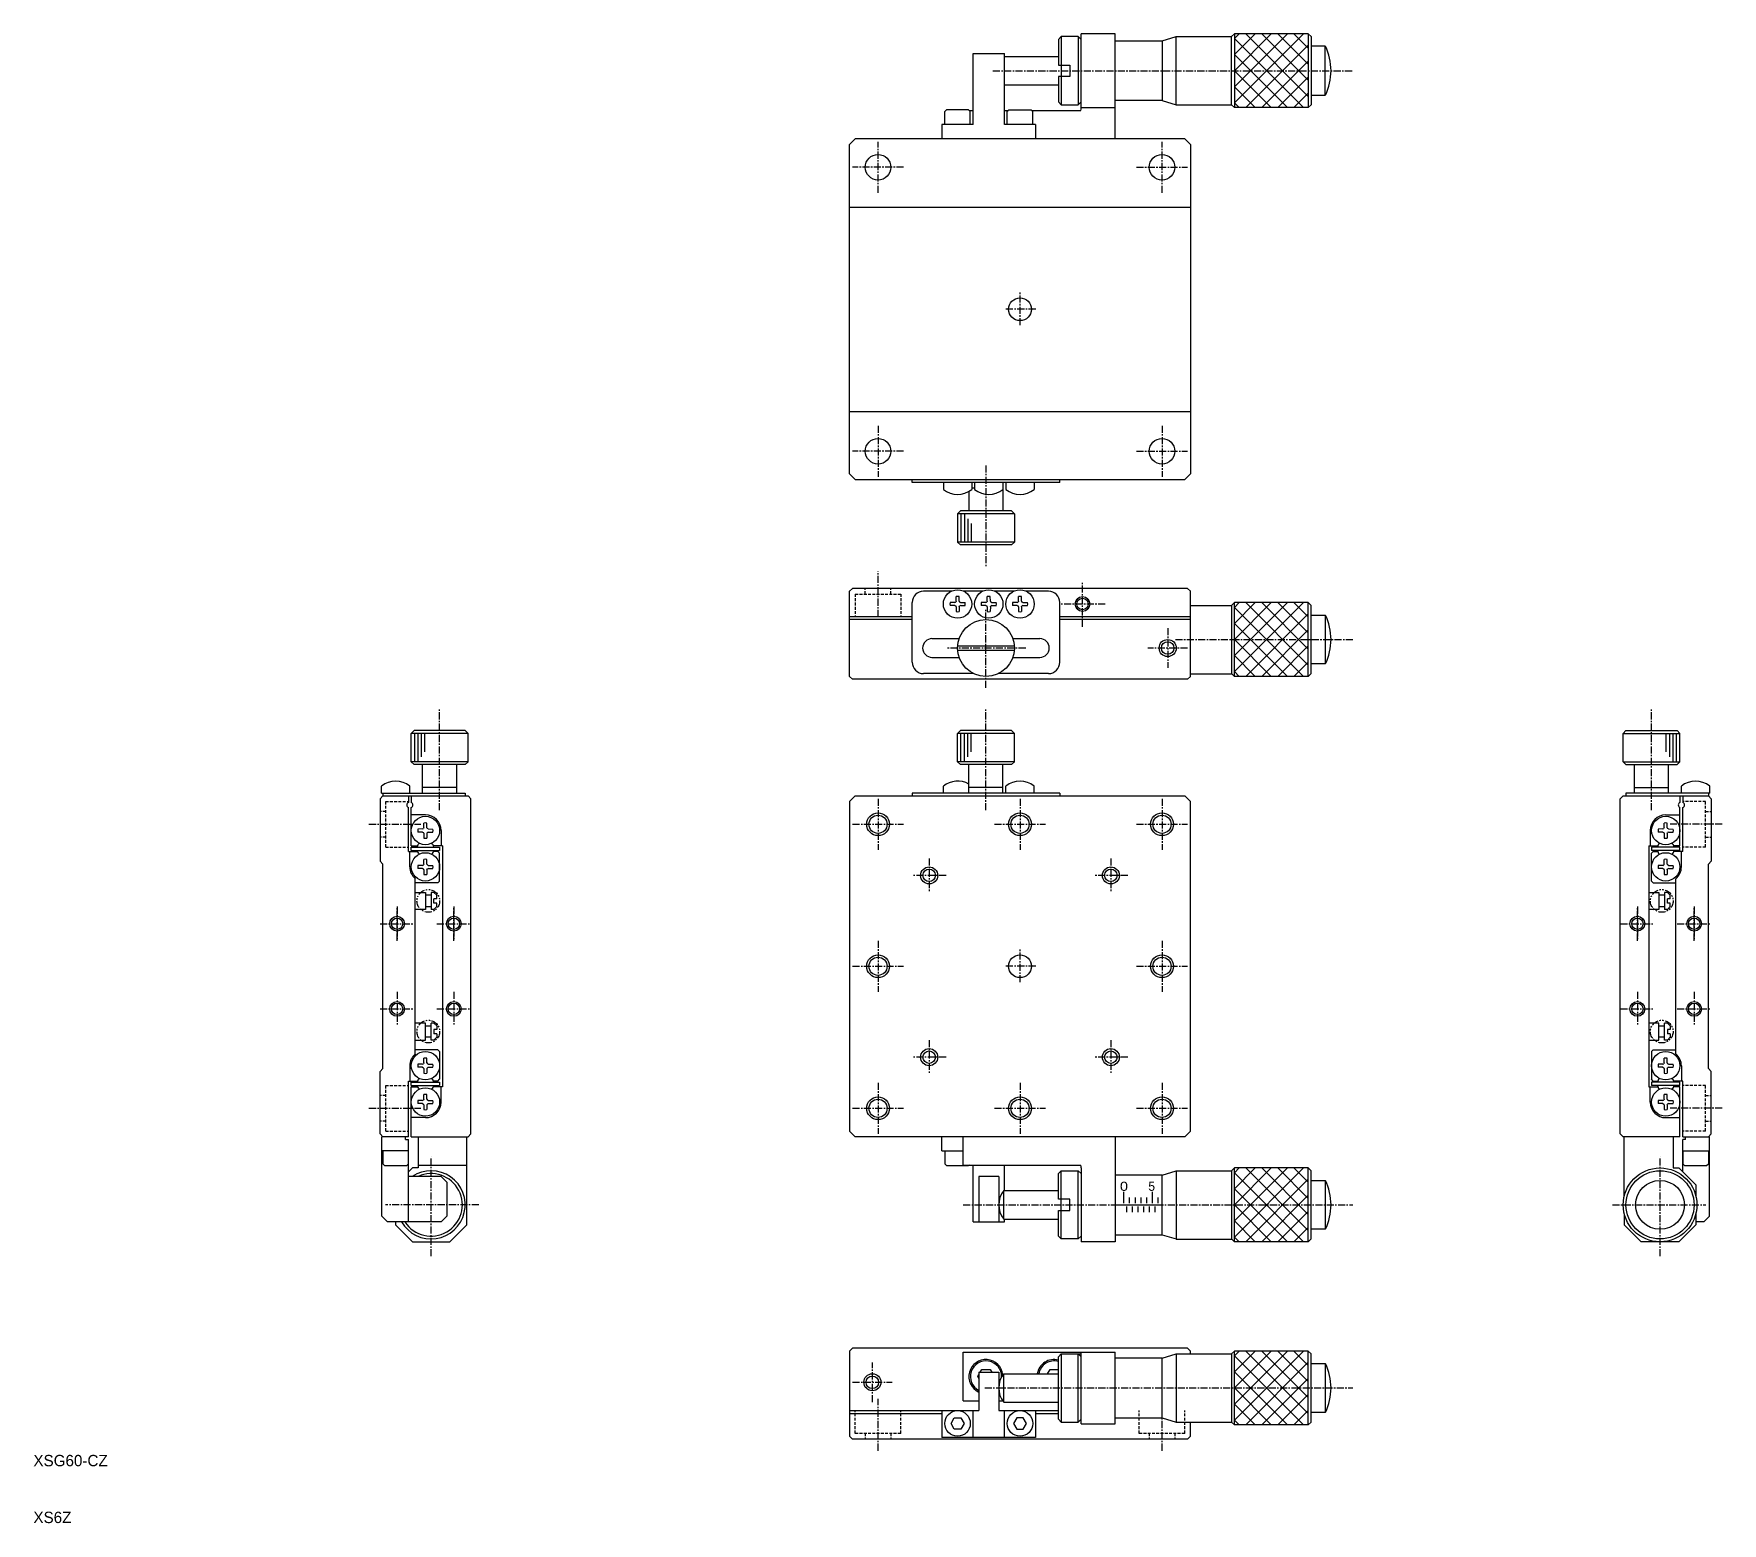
# Model space of a CAD drawing. Extents: x 5 to 302, y 5 to 267.
import ezdxf

# ---------------------------------------------------------------- set-up
doc = ezdxf.new("R2010")
doc.units = 0
for name, pattern in [('CENTER', [2, 1.25, -0.25, 0.25, -0.25]), ('DASHED', [0.75, 0.5, -0.25]), ('PHANTOM', [2.5, 1.25, -0.25, 0.25, -0.25, 0.25, -0.25])]:
    doc.linetypes.add(name, pattern=pattern)
doc.layers.get('0').update_dxf_attribs({"linetype": 'CONTINUOUS'})
doc.layers.add('CENTER', color=1, linetype='CENTER')

msp = doc.modelspace()

# ---------------------------------------------------------------- linework, layer by layer
at = {"color": 7, "linetype": 'CONTINUOUS'}
for p, q in [((185.47, 266.19), (185.97, 266.69)), ((185.47, 266.19), (185.47, 261.69)), ((188.97, 266.69), (185.97, 266.69)), ((185.97, 266.69), (185.97, 261.69)), ((188.97, 266.69), (189.47, 266.19)), ((188.97, 266.69), (188.97, 254.69)), ((195.47, 267.19), (189.47, 267.19)), ((189.47, 254.19), (189.47, 267.19)), ((195.47, 248.69), (195.47, 267.19)), ((195.47, 265.94), (203.72, 265.94)), ((203.72, 265.94), (206.22, 266.69)), ((203.72, 265.94), (203.72, 255.44)), ((206.22, 266.72), (215.97, 266.72)), ((206.22, 254.69), (206.22, 266.69)), ((215.97, 266.69), (216.47, 267.19)), ((215.97, 254.69), (215.97, 266.69)), ((229.47, 267.19), (216.47, 267.19)), ((216.47, 267.19), (216.47, 254.19)), ((229.47, 267.19), (229.97, 266.69)), ((229.47, 267.19), (229.47, 254.19)), ((229.97, 266.69), (229.97, 254.69)), ((232.47, 264.99), (229.97, 264.99)), ((232.47, 256.39), (232.47, 264.99)), ((170.47, 263.69), (175.97, 263.69)), ((170.47, 251.19), (170.47, 263.69)), ((175.97, 251.19), (175.97, 263.69)), ((175.97, 263.19), (185.47, 263.19)), ((185.47, 261.69), (187.47, 261.69)), ((185.97, 261.69), (185.97, 259.69)), ((187.47, 261.69), (187.47, 259.69)), ((187.47, 259.69), (185.47, 259.69)), ((185.47, 259.69), (185.47, 255.19)), ((185.97, 259.69), (185.97, 254.69)), ((175.97, 258.19), (185.47, 258.19)), ((229.97, 256.39), (232.47, 256.39)), ((165.47, 253.49), (165.77, 253.79)), ((165.47, 251.19), (165.47, 253.49)), ((169.67, 253.79), (165.77, 253.79)), ((169.67, 253.79), (169.97, 253.49)), ((169.77, 253.69), (170.47, 253.69)), ((169.97, 251.19), (169.97, 253.49)), ((175.97, 253.69), (176.67, 253.69)), ((176.77, 253.79), (176.47, 253.49)), ((176.47, 251.19), (176.47, 253.49)), ((176.77, 253.79), (180.67, 253.79)), ((180.97, 253.49), (180.67, 253.79)), ((180.77, 253.69), (189.43, 253.69)), ((180.97, 251.19), (180.97, 253.49)), ((185.47, 255.19), (185.97, 254.69)), ((185.97, 254.69), (188.97, 254.69)), ((189.47, 255.19), (188.97, 254.69)), ((189.47, 254.19), (195.47, 254.19)), ((203.72, 255.44), (195.47, 255.44)), ((203.72, 255.44), (206.22, 254.69)), ((206.22, 254.69), (215.97, 254.69)), ((216.47, 254.19), (215.97, 254.69)), ((229.47, 254.19), (216.47, 254.19)), ((229.97, 254.69), (229.47, 254.19)), ((164.97, 251.19), (164.97, 248.69)), ((170.47, 251.19), (164.97, 251.19)), ((181.47, 251.19), (175.97, 251.19)), ((181.47, 251.19), (181.47, 248.69)), ((149.72, 248.69), (148.72, 247.69)), ((148.72, 189.69), (148.72, 247.69)), ((207.72, 248.69), (149.72, 248.69)), ((208.72, 247.69), (207.72, 248.69)), ((208.72, 247.69), (208.72, 189.69)), ((148.72, 236.69), (208.72, 236.69)), ((148.72, 200.69), (208.72, 200.69)), ((148.72, 189.69), (149.72, 188.69)), ((149.72, 188.69), (207.72, 188.69)), ((159.72, 188.19), (159.72, 188.69)), ((185.72, 188.19), (159.72, 188.19)), ((165.22, 188.19), (165.22, 186.97)), ((170.22, 188.19), (170.22, 186.97)), ((170.72, 188.19), (170.72, 186.97)), ((175.72, 188.19), (175.72, 183.19)), ((175.72, 188.19), (175.72, 186.97)), ((176.22, 188.19), (176.22, 186.97)), ((181.22, 188.19), (181.22, 186.97)), ((185.72, 188.19), (185.72, 188.69)), ((208.72, 189.69), (207.72, 188.69)), ((169.72, 186.62), (169.72, 183.19)), ((170.72, 187.19), (170.22, 187.19)), ((168.22, 183.19), (167.72, 182.69)), ((167.72, 182.69), (167.72, 177.69)), ((177.72, 182.69), (167.72, 182.69)), ((177.22, 183.19), (168.22, 183.19)), ((177.72, 182.69), (177.22, 183.19)), ((177.72, 182.69), (177.72, 177.69)), ((167.72, 177.69), (168.22, 177.19)), ((177.72, 177.69), (167.72, 177.69)), ((177.22, 177.19), (168.22, 177.19)), ((177.22, 177.19), (177.72, 177.69)), ((149.22, 169.55), (148.72, 169.05)), ((208.22, 169.55), (149.22, 169.55)), ((208.22, 169.55), (208.72, 169.05)), ((148.72, 154.05), (148.72, 169.05)), ((159.72, 156.55), (159.72, 167.05)), ((166.63, 169.05), (161.72, 169.05)), ((167.22, 167.08), (166.4, 167.06)), ((167.22, 166.53), (166.4, 166.54)), ((167.22, 167.08), (167.39, 167.15)), ((167.22, 166.53), (167.39, 166.46)), ((167.45, 167.29), (167.39, 167.15)), ((167.45, 167.29), (167.46, 168.13)), ((168, 167.29), (167.98, 168.13)), ((168, 167.29), (168.06, 167.15)), ((168.22, 167.08), (168.06, 167.15)), ((168.22, 166.53), (168.06, 166.46)), ((168.22, 167.08), (169.05, 167.06)), ((168.22, 166.53), (169.05, 166.54)), ((172.13, 169.05), (168.81, 169.05)), ((172.72, 167.08), (171.9, 167.06)), ((172.72, 166.53), (171.9, 166.54)), ((172.72, 167.08), (172.89, 167.15)), ((172.72, 166.53), (172.89, 166.46)), ((172.95, 167.29), (172.89, 167.15)), ((172.95, 167.29), (172.96, 168.13)), ((173.5, 167.29), (173.48, 168.13)), ((173.5, 167.29), (173.56, 167.15)), ((173.72, 167.08), (173.56, 167.15)), ((173.72, 166.53), (173.56, 166.46)), ((173.72, 167.08), (174.55, 167.06)), ((173.72, 166.53), (174.55, 166.54)), ((177.63, 169.05), (174.31, 169.05)), ((178.22, 167.08), (177.4, 167.06)), ((178.22, 166.53), (177.4, 166.54)), ((178.22, 167.08), (178.39, 167.15)), ((178.22, 166.53), (178.39, 166.46)), ((178.45, 167.29), (178.39, 167.15)), ((178.45, 167.29), (178.46, 168.13)), ((179, 167.29), (178.98, 168.13)), ((179, 167.29), (179.06, 167.15)), ((179.22, 167.08), (179.06, 167.15)), ((179.22, 166.53), (179.06, 166.46)), ((179.22, 167.08), (180.05, 167.06)), ((179.22, 166.53), (180.05, 166.54)), ((183.72, 169.05), (179.81, 169.05)), ((185.72, 156.55), (185.72, 167.05)), ((208.72, 154.05), (208.72, 169.05)), ((208.72, 166.55), (215.97, 166.55)), ((216.47, 167.05), (215.97, 166.55)), ((215.97, 166.55), (215.97, 154.55)), ((229.47, 167.05), (216.47, 167.05)), ((216.47, 154.05), (216.47, 167.05)), ((229.97, 166.55), (229.47, 167.05)), ((229.47, 154.05), (229.47, 167.05)), ((229.97, 154.55), (229.97, 166.55)), ((159.72, 164.55), (148.72, 164.55)), ((159.72, 164.05), (148.72, 164.05)), ((167.45, 166.32), (167.39, 166.46)), ((167.45, 166.32), (167.46, 165.48)), ((168, 166.32), (167.98, 165.48)), ((168, 166.32), (168.06, 166.46)), ((172.95, 166.32), (172.89, 166.46)), ((172.95, 166.32), (172.96, 165.48)), ((173.5, 166.32), (173.48, 165.48)), ((173.5, 166.32), (173.56, 166.46)), ((178.45, 166.32), (178.39, 166.46)), ((178.45, 166.32), (178.46, 165.48)), ((179, 166.32), (178.98, 165.48)), ((179, 166.32), (179.06, 166.46)), ((208.72, 164.55), (185.72, 164.55)), ((208.72, 164.05), (185.72, 164.05)), ((229.97, 164.85), (232.47, 164.85)), ((232.47, 164.85), (232.47, 156.25)), ((163.22, 160.7), (168.08, 160.7)), ((177.37, 160.7), (182.22, 160.7)), ((167.74, 159.45), (177.71, 159.45)), ((167.74, 158.65), (177.71, 158.65)), ((163.22, 157.4), (167.94, 157.4)), ((177.51, 157.4), (182.22, 157.4)), ((232.47, 156.25), (229.97, 156.25)), ((149.22, 153.55), (148.72, 154.05)), ((208.22, 153.55), (149.22, 153.55)), ((170.54, 154.55), (161.72, 154.55)), ((183.72, 154.55), (174.9, 154.55)), ((208.72, 154.05), (208.22, 153.55)), ((208.72, 154.52), (215.97, 154.52)), ((215.97, 154.55), (216.47, 154.05)), ((229.47, 154.05), (216.47, 154.05)), ((229.47, 154.05), (229.97, 154.55)), ((71.53, 144.02), (72.03, 144.52)), ((71.53, 139.02), (71.53, 144.02)), ((81.53, 144.02), (71.53, 144.02)), ((81.03, 144.52), (72.03, 144.52)), ((81.03, 144.52), (81.53, 144.02)), ((81.53, 139.02), (81.53, 144.02)), ((167.72, 144.02), (168.22, 144.52)), ((167.72, 139.02), (167.72, 144.02)), ((177.72, 144.02), (167.72, 144.02)), ((177.22, 144.52), (168.22, 144.52)), ((177.22, 144.52), (177.72, 144.02)), ((177.72, 139.02), (177.72, 144.02)), ((285.42, 144.52), (284.92, 144.02)), ((284.92, 139.02), (284.92, 144.02)), ((284.92, 144.02), (294.92, 144.02)), ((285.42, 144.52), (294.42, 144.52)), ((294.92, 144.02), (294.42, 144.52)), ((294.92, 139.02), (294.92, 144.02)), ((72.03, 138.52), (71.53, 139.02)), ((81.53, 139.02), (71.53, 139.02)), ((81.03, 138.52), (72.03, 138.52)), ((73.53, 133.52), (73.53, 138.52)), ((79.53, 133.52), (79.53, 138.52)), ((81.53, 139.02), (81.03, 138.52)), ((168.22, 138.52), (167.72, 139.02)), ((177.72, 139.02), (167.72, 139.02)), ((177.22, 138.52), (168.22, 138.52)), ((169.72, 133.52), (169.72, 138.52)), ((175.72, 133.52), (175.72, 138.52)), ((177.72, 139.02), (177.22, 138.52)), ((284.92, 139.02), (285.42, 138.52)), ((284.92, 139.02), (294.92, 139.02)), ((285.42, 138.52), (294.42, 138.52)), ((286.92, 133.52), (286.92, 138.52)), ((292.92, 133.52), (292.92, 138.52)), ((294.42, 138.52), (294.92, 139.02)), ((66.28, 133.52), (66.28, 134.74)), ((71.28, 133.52), (71.28, 134.74)), ((79.53, 134.52), (73.53, 134.52)), ((165.22, 133.52), (165.22, 134.74)), ((175.72, 134.52), (169.72, 134.52)), ((176.22, 133.52), (176.22, 134.74)), ((181.22, 133.52), (181.22, 134.74)), ((286.92, 134.52), (292.92, 134.52)), ((295.17, 133.52), (295.17, 134.74)), ((300.17, 133.52), (300.17, 134.74)), ((66.03, 132.52), (66.53, 133.02)), ((66.03, 132.52), (66.03, 121.52)), ((66.28, 133.52), (81.03, 133.52)), ((66.53, 133.52), (66.53, 133.02)), ((66.53, 133.02), (81.53, 133.02)), ((71.03, 133.02), (71.03, 131.87)), ((71.03, 123.22), (71.03, 130.96)), ((71.53, 133.02), (71.53, 131.87)), ((71.53, 124.22), (71.53, 130.96)), ((81.03, 133.52), (81.03, 133.02)), ((81.53, 133.02), (82.03, 132.52)), ((82.03, 73.52), (82.03, 132.52)), ((148.72, 132.02), (149.72, 133.02)), ((148.72, 132.02), (148.72, 74.02)), ((149.72, 133.02), (207.72, 133.02)), ((159.72, 133.52), (159.72, 133.02)), ((185.72, 133.52), (159.72, 133.52)), ((185.72, 133.52), (185.72, 133.02)), ((208.72, 132.02), (207.72, 133.02)), ((208.72, 74.02), (208.72, 132.02)), ((284.92, 133.02), (284.42, 132.52)), ((284.42, 73.52), (284.42, 132.52)), ((284.92, 133.02), (299.92, 133.02)), ((300.17, 133.52), (285.42, 133.52)), ((285.42, 133.52), (285.42, 133.02)), ((294.92, 133.02), (294.92, 131.87)), ((294.92, 124.22), (294.92, 130.96)), ((295.42, 133.02), (295.42, 131.87)), ((295.42, 123.22), (295.42, 130.96)), ((299.92, 133.52), (299.92, 133.02)), ((300.42, 132.52), (299.92, 133.02)), ((300.42, 132.52), (300.42, 121.52)), ((74.03, 129.67), (71.53, 129.67)), ((73.75, 127.4), (73.77, 128.24)), ((74.3, 127.4), (74.29, 128.24)), ((292.14, 127.4), (292.16, 128.24)), ((292.42, 129.67), (294.92, 129.67)), ((292.69, 127.4), (292.68, 128.24)), ((73.53, 127.19), (72.7, 127.18)), ((73.53, 126.64), (72.7, 126.66)), ((73.53, 127.19), (73.7, 127.26)), ((73.53, 126.64), (73.7, 126.57)), ((73.75, 127.4), (73.7, 127.26)), ((73.75, 126.43), (73.7, 126.57)), ((73.75, 126.43), (73.77, 125.59)), ((74.3, 126.43), (74.29, 125.59)), ((74.3, 127.4), (74.36, 127.26)), ((74.3, 126.43), (74.36, 126.57)), ((74.53, 127.19), (74.36, 127.26)), ((74.53, 126.64), (74.36, 126.57)), ((74.53, 127.19), (75.35, 127.18)), ((74.53, 126.64), (75.35, 126.66)), ((76.78, 126.92), (76.78, 124.22)), ((289.67, 126.92), (289.67, 124.22)), ((291.92, 127.19), (291.09, 127.18)), ((291.92, 126.64), (291.09, 126.66)), ((291.92, 127.19), (292.08, 127.26)), ((291.92, 126.64), (292.08, 126.57)), ((292.14, 127.4), (292.08, 127.26)), ((292.14, 126.43), (292.08, 126.57)), ((292.14, 126.43), (292.16, 125.59)), ((292.69, 126.43), (292.68, 125.59)), ((292.69, 127.4), (292.75, 127.26)), ((292.69, 126.43), (292.75, 126.57)), ((292.92, 127.19), (292.75, 127.26)), ((292.92, 126.64), (292.75, 126.57)), ((292.92, 127.19), (293.74, 127.18)), ((292.92, 126.64), (293.74, 126.66)), ((71.03, 123.22), (72.62, 123.22)), ((71.28, 120.52), (71.28, 123.22)), ((71.53, 124.22), (72.62, 124.22)), ((71.53, 124.02), (76.53, 124.02)), ((71.53, 123.42), (71.53, 124.02)), ((71.53, 123.42), (76.53, 123.42)), ((77.03, 124.22), (75.44, 124.22)), ((76.23, 123.22), (75.44, 123.22)), ((76.23, 123.22), (76.53, 122.92)), ((76.53, 124.02), (76.53, 123.42)), ((76.53, 118.02), (76.53, 122.92)), ((77.03, 124.22), (77.03, 81.82)), ((289.42, 124.22), (289.42, 81.82)), ((289.42, 124.22), (291, 124.22)), ((294.92, 124.02), (289.92, 124.02)), ((289.92, 124.02), (289.92, 123.42)), ((294.92, 123.42), (289.92, 123.42)), ((290.22, 123.22), (289.92, 122.92)), ((289.92, 118.02), (289.92, 122.92)), ((290.22, 123.22), (291, 123.22)), ((294.92, 124.22), (293.83, 124.22)), ((295.42, 123.22), (293.83, 123.22)), ((294.92, 123.42), (294.92, 124.02)), ((295.17, 120.52), (295.17, 123.22)), ((66.03, 121.52), (66.53, 121.02)), ((66.53, 85.02), (66.53, 121.02)), ((73.53, 120.79), (72.7, 120.78)), ((73.53, 120.24), (72.7, 120.26)), ((73.53, 120.79), (73.7, 120.86)), ((73.53, 120.24), (73.7, 120.17)), ((73.75, 121), (73.7, 120.86)), ((73.75, 120.03), (73.7, 120.17)), ((73.75, 121), (73.77, 121.84)), ((73.75, 120.03), (73.77, 119.19)), ((74.3, 121), (74.29, 121.84)), ((74.3, 120.03), (74.29, 119.19)), ((74.3, 121), (74.36, 120.86)), ((74.3, 120.03), (74.36, 120.17)), ((74.53, 120.79), (74.36, 120.86)), ((74.53, 120.24), (74.36, 120.17)), ((74.53, 120.79), (75.35, 120.78)), ((74.53, 120.24), (75.35, 120.26)), ((291.92, 120.79), (291.09, 120.78)), ((291.92, 120.24), (291.09, 120.26)), ((291.92, 120.79), (292.08, 120.86)), ((291.92, 120.24), (292.08, 120.17)), ((292.14, 121), (292.08, 120.86)), ((292.14, 120.03), (292.08, 120.17)), ((292.14, 121), (292.16, 121.84)), ((292.14, 120.03), (292.16, 119.19)), ((292.69, 121), (292.68, 121.84)), ((292.69, 120.03), (292.68, 119.19)), ((292.69, 121), (292.75, 120.86)), ((292.69, 120.03), (292.75, 120.17)), ((292.92, 120.79), (292.75, 120.86)), ((292.92, 120.24), (292.75, 120.17)), ((292.92, 120.79), (293.74, 120.78)), ((292.92, 120.24), (293.74, 120.26)), ((300.42, 121.52), (299.92, 121.02)), ((299.92, 85.02), (299.92, 121.02)), ((72.23, 87.59), (72.23, 118.44)), ((76.23, 117.72), (72.23, 117.72)), ((72.23, 116.02), (74.03, 116.02)), ((74.03, 116.02), (74.03, 113.02)), ((75.03, 116.02), (75.03, 113.02)), ((75.53, 116.02), (75.03, 116.02)), ((75.53, 116.02), (76.03, 115.52)), ((76.23, 117.72), (76.53, 118.02)), ((289.42, 116.02), (291.22, 116.02)), ((290.22, 117.72), (289.92, 118.02)), ((290.22, 117.72), (294.22, 117.72)), ((291.22, 116.02), (291.22, 113.02)), ((292.22, 116.02), (292.22, 113.02)), ((292.72, 116.02), (292.22, 116.02)), ((292.72, 116.02), (293.22, 115.52)), ((294.22, 87.59), (294.22, 118.44)), ((74.03, 113.02), (72.23, 113.02)), ((75.03, 115.52), (74.03, 115.52)), ((74.03, 113.52), (75.03, 113.52)), ((75.53, 113.02), (75.03, 113.02)), ((76.03, 114.92), (75.53, 114.92)), ((75.53, 114.12), (75.53, 114.92)), ((76.03, 114.12), (75.53, 114.12)), ((75.53, 113.02), (76.03, 113.52)), ((76.03, 114.92), (76.03, 115.52)), ((76.03, 113.52), (76.03, 114.12)), ((291.22, 113.02), (289.42, 113.02)), ((292.22, 115.52), (291.22, 115.52)), ((291.22, 113.52), (292.22, 113.52)), ((292.72, 113.02), (292.22, 113.02)), ((293.22, 114.92), (292.72, 114.92)), ((292.72, 114.12), (292.72, 114.92)), ((293.22, 114.12), (292.72, 114.12)), ((292.72, 113.02), (293.22, 113.52)), ((293.22, 114.92), (293.22, 115.52)), ((293.22, 113.52), (293.22, 114.12)), ((74.03, 93.02), (72.23, 93.02)), ((74.03, 90.02), (74.03, 93.02)), ((74.03, 92.52), (75.03, 92.52)), ((75.03, 90.02), (75.03, 93.02)), ((75.53, 93.02), (75.03, 93.02)), ((75.53, 93.02), (76.03, 92.52)), ((76.03, 92.52), (76.03, 91.92)), ((291.22, 93.02), (289.42, 93.02)), ((291.22, 90.02), (291.22, 93.02)), ((291.22, 92.52), (292.22, 92.52)), ((292.22, 90.02), (292.22, 93.02)), ((292.72, 93.02), (292.22, 93.02)), ((292.72, 93.02), (293.22, 92.52)), ((293.22, 92.52), (293.22, 91.92)), ((72.23, 90.02), (74.03, 90.02)), ((75.03, 90.52), (74.03, 90.52)), ((75.53, 90.02), (75.03, 90.02)), ((75.53, 91.92), (75.53, 91.12)), ((76.03, 91.92), (75.53, 91.92)), ((76.03, 91.12), (75.53, 91.12)), ((75.53, 90.02), (76.03, 90.52)), ((76.03, 91.12), (76.03, 90.52)), ((289.42, 90.02), (291.22, 90.02)), ((292.22, 90.52), (291.22, 90.52)), ((292.72, 90.02), (292.22, 90.02)), ((292.72, 91.92), (292.72, 91.12)), ((293.22, 91.92), (292.72, 91.92)), ((293.22, 91.12), (292.72, 91.12)), ((292.72, 90.02), (293.22, 90.52)), ((293.22, 91.12), (293.22, 90.52)), ((76.23, 88.32), (72.23, 88.32)), ((73.75, 86), (73.77, 86.84)), ((74.3, 86), (74.29, 86.84)), ((76.23, 88.32), (76.53, 88.02)), ((76.53, 88.02), (76.53, 83.12)), ((290.22, 88.32), (289.92, 88.02)), ((289.92, 88.02), (289.92, 83.12)), ((290.22, 88.32), (294.22, 88.32)), ((292.14, 86), (292.16, 86.84)), ((292.69, 86), (292.68, 86.84)), ((66.53, 85.02), (66.03, 84.52)), ((66.03, 73.52), (66.03, 84.52)), ((71.28, 85.52), (71.28, 82.82)), ((73.53, 85.79), (72.7, 85.78)), ((73.53, 85.24), (72.7, 85.26)), ((73.53, 85.79), (73.7, 85.86)), ((73.53, 85.24), (73.7, 85.17)), ((73.75, 86), (73.7, 85.86)), ((73.75, 85.03), (73.7, 85.17)), ((73.75, 85.03), (73.77, 84.19)), ((74.3, 85.03), (74.29, 84.19)), ((74.3, 86), (74.36, 85.86)), ((74.3, 85.03), (74.36, 85.17)), ((74.53, 85.79), (74.36, 85.86)), ((74.53, 85.24), (74.36, 85.17)), ((74.53, 85.79), (75.35, 85.78)), ((74.53, 85.24), (75.35, 85.26)), ((291.92, 85.79), (291.09, 85.78)), ((291.92, 85.24), (291.09, 85.26)), ((291.92, 85.79), (292.08, 85.86)), ((291.92, 85.24), (292.08, 85.17)), ((292.14, 86), (292.08, 85.86)), ((292.14, 85.03), (292.08, 85.17)), ((292.14, 85.03), (292.16, 84.19)), ((292.69, 85.03), (292.68, 84.19)), ((292.69, 86), (292.75, 85.86)), ((292.69, 85.03), (292.75, 85.17)), ((292.92, 85.79), (292.75, 85.86)), ((292.92, 85.24), (292.75, 85.17)), ((292.92, 85.79), (293.74, 85.78)), ((292.92, 85.24), (293.74, 85.26)), ((295.17, 85.52), (295.17, 82.82)), ((299.92, 85.02), (300.42, 84.52)), ((300.42, 73.52), (300.42, 84.52)), ((71.03, 73.02), (71.03, 82.82)), ((71.03, 82.82), (72.62, 82.82)), ((71.53, 82.62), (76.53, 82.62)), ((71.53, 82.02), (71.53, 82.62)), ((71.53, 82.02), (76.53, 82.02)), ((71.53, 73.02), (71.53, 81.82)), ((71.53, 81.82), (72.62, 81.82)), ((73.75, 79.6), (73.77, 80.44)), ((74.3, 79.6), (74.29, 80.44)), ((76.23, 82.82), (75.44, 82.82)), ((77.03, 81.82), (75.44, 81.82)), ((76.23, 82.82), (76.53, 83.12)), ((76.53, 82.62), (76.53, 82.02)), ((76.78, 79.12), (76.78, 81.82)), ((289.42, 81.82), (291, 81.82)), ((289.67, 79.12), (289.67, 81.82)), ((290.22, 82.82), (289.92, 83.12)), ((294.92, 82.62), (289.92, 82.62)), ((289.92, 82.62), (289.92, 82.02)), ((294.92, 82.02), (289.92, 82.02)), ((290.22, 82.82), (291, 82.82)), ((292.14, 79.6), (292.16, 80.44)), ((292.69, 79.6), (292.68, 80.44)), ((295.42, 82.82), (293.83, 82.82)), ((294.92, 81.82), (293.83, 81.82)), ((294.92, 82.02), (294.92, 82.62)), ((294.92, 73.02), (294.92, 81.82)), ((295.42, 73.02), (295.42, 82.82)), ((73.53, 79.39), (72.7, 79.38)), ((73.53, 78.84), (72.7, 78.86)), ((73.53, 79.39), (73.7, 79.46)), ((73.53, 78.84), (73.7, 78.77)), ((73.75, 79.6), (73.7, 79.46)), ((73.75, 78.63), (73.7, 78.77)), ((73.75, 78.63), (73.77, 77.79)), ((74.3, 78.63), (74.29, 77.79)), ((74.3, 79.6), (74.36, 79.46)), ((74.3, 78.63), (74.36, 78.77)), ((74.53, 79.39), (74.36, 79.46)), ((74.53, 78.84), (74.36, 78.77)), ((74.53, 79.39), (75.35, 79.38)), ((74.53, 78.84), (75.35, 78.86)), ((291.92, 79.39), (291.09, 79.38)), ((291.92, 78.84), (291.09, 78.86)), ((291.92, 79.39), (292.08, 79.46)), ((291.92, 78.84), (292.08, 78.77)), ((292.14, 79.6), (292.08, 79.46)), ((292.14, 78.63), (292.08, 78.77)), ((292.14, 78.63), (292.16, 77.79)), ((292.69, 78.63), (292.68, 77.79)), ((292.69, 79.6), (292.75, 79.46)), ((292.69, 78.63), (292.75, 78.77)), ((292.92, 79.39), (292.75, 79.46)), ((292.92, 78.84), (292.75, 78.77)), ((292.92, 79.39), (293.74, 79.38)), ((292.92, 78.84), (293.74, 78.86)), ((74.03, 76.37), (71.53, 76.37)), ((292.42, 76.37), (294.92, 76.37)), ((66.03, 73.52), (66.53, 73.02)), ((71.03, 73.02), (66.33, 73.02)), ((66.33, 59.02), (66.33, 73.02)), ((70.53, 72.52), (70.53, 73.02)), ((70.53, 72.52), (71.03, 72.52)), ((71.03, 58.02), (71.03, 72.52)), ((71.53, 73.02), (81.53, 73.02)), ((72.73, 73.02), (72.73, 67.52)), ((81.33, 57.52), (81.33, 73.02)), ((81.53, 73.02), (82.03, 73.52)), ((149.72, 73.02), (148.72, 74.02)), ((207.72, 73.02), (149.72, 73.02)), ((164.97, 70.52), (164.97, 73.02)), ((168.72, 68.02), (168.72, 73.02)), ((195.47, 73.02), (195.47, 54.52)), ((208.72, 74.02), (207.72, 73.02)), ((284.92, 73.02), (284.42, 73.52)), ((294.92, 73.02), (284.92, 73.02)), ((285.12, 62.62), (285.12, 73.02)), ((293.72, 73.02), (293.72, 67.52)), ((295.42, 73.02), (300.12, 73.02)), ((295.42, 66.82), (295.42, 72.52)), ((295.92, 72.52), (295.42, 72.52)), ((295.92, 72.52), (295.92, 73.02)), ((300.42, 73.52), (299.92, 73.02)), ((300.12, 59.02), (300.12, 73.02)), ((71.03, 70.52), (66.33, 70.52)), ((66.53, 70.52), (66.53, 68.22)), ((164.97, 70.52), (168.72, 70.52)), ((165.47, 70.52), (165.47, 68.22)), ((295.42, 70.52), (295.42, 68.22)), ((295.42, 70.52), (300.12, 70.52)), ((299.92, 70.52), (299.92, 68.22)), ((66.83, 67.92), (66.53, 68.22)), ((66.83, 67.92), (70.73, 67.92)), ((71.03, 68.22), (70.73, 67.92)), ((71.73, 67.52), (71.03, 66.82)), ((76.78, 66.02), (71.03, 66.02)), ((72.73, 67.52), (71.73, 67.52)), ((72.73, 68.02), (81.33, 68.02)), ((77.78, 65.02), (76.78, 66.02)), ((165.77, 67.92), (165.47, 68.22)), ((165.77, 67.92), (169.67, 67.92)), ((168.72, 68.02), (189.43, 68.02)), ((169.77, 68.02), (169.67, 67.92)), ((170.47, 58.02), (170.47, 68.02)), ((174.97, 66.02), (171.47, 66.02)), ((171.47, 66.02), (171.47, 58.02)), ((174.97, 66.02), (174.97, 58.02)), ((175.97, 63.52), (175.97, 68.02)), ((185.47, 66.52), (185.97, 67.02)), ((185.47, 62.02), (185.47, 66.52)), ((185.97, 67.02), (188.97, 67.02)), ((185.97, 62.02), (185.97, 67.02)), ((189.47, 66.52), (188.97, 67.02)), ((188.97, 55.02), (188.97, 67.02)), ((189.47, 67.52), (189.47, 54.52)), ((203.72, 66.27), (195.47, 66.27)), ((203.72, 66.27), (206.22, 67.02)), ((203.72, 55.77), (203.72, 66.27)), ((206.22, 67.02), (206.22, 55.02)), ((206.22, 67.02), (215.97, 67.02)), ((216.47, 67.52), (215.97, 67.02)), ((215.97, 67.02), (215.97, 55.02)), ((229.47, 67.52), (216.47, 67.52)), ((216.47, 54.52), (216.47, 67.52)), ((229.97, 67.02), (229.47, 67.52)), ((229.47, 54.52), (229.47, 67.52)), ((229.97, 55.02), (229.97, 67.02)), ((293.72, 67.52), (294.72, 67.52)), ((294.72, 67.52), (297.72, 64.52)), ((295.72, 67.92), (295.42, 68.22)), ((295.72, 67.92), (299.62, 67.92)), ((299.62, 67.92), (299.92, 68.22)), ((77.78, 65.02), (77.78, 59.02)), ((175.85, 63.52), (185.47, 63.52)), ((175.85, 58.52), (175.85, 63.52)), ((229.97, 65.32), (232.47, 65.32)), ((232.47, 65.32), (232.47, 56.72)), ((297.72, 64.52), (297.72, 62.62)), ((187.47, 62.02), (185.47, 62.02)), ((185.47, 60.02), (187.47, 60.02)), ((185.47, 55.52), (185.47, 60.02)), ((185.97, 60.02), (185.97, 62.02)), ((185.97, 55.02), (185.97, 60.02)), ((187.47, 60.02), (187.47, 62.02)), ((67.33, 58.02), (66.33, 59.02)), ((76.78, 58.02), (67.33, 58.02)), ((68.73, 58.02), (68.73, 57.52)), ((71.73, 54.52), (68.73, 57.52)), ((76.78, 58.02), (77.78, 59.02)), ((78.33, 54.52), (81.33, 57.52)), ((170.47, 58.02), (175.97, 58.02)), ((175.85, 58.52), (185.47, 58.52)), ((175.97, 58.02), (175.97, 58.52)), ((232.47, 56.72), (229.97, 56.72)), ((285.12, 59.42), (285.12, 57.52)), ((288.12, 54.52), (285.12, 57.52)), ((294.72, 54.52), (297.72, 57.52)), ((297.72, 59.42), (297.72, 57.52)), ((299.12, 58.02), (297.72, 58.02)), ((299.12, 58.02), (300.12, 59.02)), ((71.73, 54.52), (78.33, 54.52)), ((185.47, 55.52), (185.97, 55.02)), ((188.97, 55.02), (185.97, 55.02)), ((188.97, 55.02), (189.47, 55.52)), ((195.47, 54.52), (189.47, 54.52)), ((195.47, 55.77), (203.72, 55.77)), ((203.72, 55.77), (206.22, 55.02)), ((206.22, 54.98), (215.97, 54.98)), ((215.97, 55.02), (216.47, 54.52)), ((229.47, 54.52), (216.47, 54.52)), ((229.47, 54.52), (229.97, 55.02)), ((294.72, 54.52), (288.12, 54.52)), ((148.72, 35.29), (149.22, 35.79)), ((208.22, 35.79), (149.22, 35.79)), ((208.22, 35.79), (208.72, 35.29)), ((148.72, 35.29), (148.72, 20.29)), ((168.72, 35.09), (195.47, 35.09)), ((168.72, 26.49), (168.72, 35.09)), ((185.47, 34.29), (185.97, 34.79)), ((185.47, 34.29), (185.97, 34.79)), ((185.47, 23.29), (185.47, 34.29)), ((185.97, 34.79), (189.47, 34.79)), ((185.97, 34.79), (188.97, 34.79)), ((185.97, 34.79), (185.97, 22.79)), ((189.47, 34.29), (188.97, 34.79)), ((188.97, 22.79), (188.97, 34.79)), ((189.47, 22.49), (189.47, 35.09)), ((195.47, 22.49), (195.47, 35.09)), ((203.72, 34.04), (195.47, 34.04)), ((203.72, 34.04), (206.22, 34.79)), ((203.72, 23.54), (203.72, 34.04)), ((206.22, 34.79), (206.22, 22.79)), ((206.22, 34.79), (215.97, 34.79)), ((208.72, 34.79), (208.72, 35.29)), ((216.47, 35.29), (215.97, 34.79)), ((215.97, 34.79), (215.97, 22.79)), ((229.47, 35.29), (216.47, 35.29)), ((216.47, 22.29), (216.47, 35.29)), ((229.97, 34.79), (229.47, 35.29)), ((229.47, 22.29), (229.47, 35.29)), ((229.97, 22.79), (229.97, 34.79)), ((229.97, 33.09), (232.47, 33.09)), ((232.47, 33.09), (232.47, 24.49)), ((171.28, 30.79), (171.47, 31.12)), ((171.47, 30.45), (171.28, 30.79)), ((171.47, 31.54), (174.97, 31.54)), ((171.47, 31.54), (171.47, 24.79)), ((171.71, 31.54), (172, 32.04)), ((172, 32.04), (173.44, 32.04)), ((173.44, 32.04), (173.73, 31.54)), ((174.97, 31.54), (174.97, 24.79)), ((175.85, 31.29), (185.47, 31.29)), ((175.85, 26.29), (175.85, 31.29)), ((183.57, 31.29), (184, 32.04)), ((184, 32.04), (185.44, 32.04)), ((185.44, 32.04), (185.47, 31.99)), ((148.72, 24.79), (171.47, 24.79)), ((148.72, 24.29), (164.97, 24.29)), ((164.97, 24.79), (164.97, 20.09)), ((164.97, 24.79), (171.47, 24.79)), ((168.72, 26.49), (171.47, 26.49)), ((170.47, 20.09), (170.47, 24.79)), ((174.97, 26.49), (175.7, 26.49)), ((174.97, 24.79), (181.47, 24.79)), ((175.85, 26.29), (185.47, 26.29)), ((175.97, 20.09), (175.97, 24.79)), ((181.47, 24.79), (181.47, 20.09)), ((181.47, 24.79), (185.47, 24.79)), ((181.47, 24.29), (185.47, 24.29)), ((232.47, 24.49), (229.97, 24.49)), ((166.57, 22.54), (167.15, 23.54)), ((167.15, 21.54), (166.57, 22.54)), ((167.15, 23.54), (168.3, 23.54)), ((168.3, 21.54), (167.15, 21.54)), ((168.3, 23.54), (168.88, 22.54)), ((168.88, 22.54), (168.3, 21.54)), ((178.15, 23.54), (177.57, 22.54)), ((177.57, 22.54), (178.15, 21.54)), ((179.3, 23.54), (178.15, 23.54)), ((178.15, 21.54), (179.3, 21.54)), ((179.88, 22.54), (179.3, 23.54)), ((179.3, 21.54), (179.88, 22.54)), ((185.97, 22.79), (185.47, 23.29)), ((185.97, 22.79), (188.97, 22.79)), ((189.47, 23.29), (188.97, 22.79)), ((189.47, 22.49), (195.47, 22.49)), ((195.47, 23.54), (203.72, 23.54)), ((203.72, 23.54), (206.22, 22.79)), ((206.22, 22.75), (215.97, 22.75)), ((208.72, 20.29), (208.72, 22.75)), ((215.97, 22.79), (216.47, 22.29)), ((229.47, 22.29), (216.47, 22.29)), ((229.47, 22.29), (229.97, 22.79)), ((149.22, 19.79), (148.72, 20.29)), ((149.22, 19.79), (148.72, 20.29)), ((208.22, 19.79), (149.22, 19.79)), ((181.47, 20.09), (164.97, 20.09)), ((208.72, 20.29), (208.22, 19.79)), ((208.22, 19.79), (208.72, 20.29))]:
    msp.add_line(p, q, dxfattribs=at)
at = {"color": 3, "linetype": 'CONTINUOUS'}
for p, q in [((228.63, 267.19), (216.47, 255.03)), ((225.8, 267.19), (216.47, 257.86)), ((222.97, 267.19), (216.47, 260.69)), ((220.14, 267.19), (216.47, 263.52)), ((217.32, 267.19), (216.47, 266.34)), ((216.47, 266.34), (228.63, 254.19)), ((218.46, 267.19), (229.47, 256.17)), ((229.47, 265.2), (218.46, 254.19)), ((221.29, 267.19), (229.47, 259)), ((224.12, 267.19), (229.47, 261.83)), ((226.94, 267.19), (229.47, 264.66)), ((216.47, 263.52), (225.8, 254.19)), ((229.47, 262.37), (221.29, 254.19)), ((216.47, 260.69), (222.97, 254.19)), ((229.47, 259.55), (224.12, 254.19)), ((216.47, 257.86), (220.14, 254.19)), ((229.47, 256.72), (226.94, 254.19)), ((216.47, 255.03), (217.32, 254.19)), ((168.32, 182.69), (168.32, 177.69)), ((168.92, 182.69), (168.92, 177.69)), ((169.52, 181.82), (169.52, 177.69)), ((170.12, 180.95), (170.12, 177.69)), ((216.47, 154.9), (228.63, 167.05)), ((216.47, 157.73), (225.8, 167.05)), ((216.47, 160.55), (222.97, 167.05)), ((216.47, 163.38), (220.14, 167.05)), ((216.47, 166.21), (217.32, 167.05)), ((229.47, 156.04), (218.46, 167.05)), ((229.47, 158.87), (221.29, 167.05)), ((229.47, 161.7), (224.12, 167.05)), ((229.47, 164.52), (226.94, 167.05)), ((228.63, 154.05), (216.47, 166.21)), ((218.46, 154.05), (229.47, 165.07)), ((225.8, 154.05), (216.47, 163.38)), ((222.97, 154.05), (216.47, 160.55)), ((221.29, 154.05), (229.47, 162.24)), ((220.14, 154.05), (216.47, 157.73)), ((224.12, 154.05), (229.47, 159.41)), ((217.32, 154.05), (216.47, 154.9)), ((226.94, 154.05), (229.47, 156.58)), ((72.13, 139.02), (72.13, 144.02)), ((72.73, 139.02), (72.73, 144.02)), ((73.33, 139.88), (73.33, 144.02)), ((73.93, 140.75), (73.93, 144.02)), ((168.32, 139.02), (168.32, 144.02)), ((168.92, 139.02), (168.92, 144.02)), ((169.52, 139.88), (169.52, 144.02)), ((170.12, 140.75), (170.12, 144.02)), ((292.52, 140.75), (292.52, 144.02)), ((293.12, 139.88), (293.12, 144.02)), ((293.72, 139.02), (293.72, 144.02)), ((294.32, 139.02), (294.32, 144.02)), ((216.47, 55.36), (228.63, 67.52)), ((216.47, 58.19), (225.8, 67.52)), ((216.47, 61.02), (222.97, 67.52)), ((216.47, 63.84), (220.14, 67.52)), ((216.47, 66.67), (217.32, 67.52)), ((228.63, 54.52), (216.47, 66.67)), ((229.47, 56.5), (218.46, 67.52)), ((218.46, 54.52), (229.47, 65.53)), ((229.47, 59.33), (221.29, 67.52)), ((229.47, 62.16), (224.12, 67.52)), ((229.47, 64.99), (226.94, 67.52)), ((196.97, 61.32), (196.97, 63.32)), ((201.97, 63.32), (201.97, 61.32)), ((225.8, 54.52), (216.47, 63.84)), ((221.29, 54.52), (229.47, 62.7)), ((195.47, 61.02), (203.47, 61.02)), ((197.47, 60.72), (197.47, 59.72)), ((197.97, 61.32), (197.97, 62.32)), ((198.47, 60.72), (198.47, 59.72)), ((198.97, 62.32), (198.97, 61.32)), ((199.47, 60.72), (199.47, 59.72)), ((199.97, 62.32), (199.97, 61.32)), ((200.47, 60.72), (200.47, 59.72)), ((200.97, 62.32), (200.97, 61.32)), ((201.47, 60.72), (201.47, 59.72)), ((202.47, 60.72), (202.47, 59.72)), ((202.97, 62.32), (202.97, 61.32)), ((222.97, 54.52), (216.47, 61.02)), ((224.12, 54.52), (229.47, 59.87)), ((220.14, 54.52), (216.47, 58.19)), ((226.94, 54.52), (229.47, 57.04)), ((217.32, 54.52), (216.47, 55.36)), ((216.47, 23.13), (228.63, 35.29)), ((216.47, 25.96), (225.8, 35.29)), ((216.47, 28.79), (222.97, 35.29)), ((216.47, 31.61), (220.14, 35.29)), ((216.47, 34.44), (217.32, 35.29)), ((228.63, 22.29), (216.47, 34.44)), ((229.47, 24.27), (218.46, 35.29)), ((218.46, 22.29), (229.47, 33.3)), ((229.47, 27.1), (221.29, 35.29)), ((229.47, 29.93), (224.12, 35.29)), ((229.47, 32.76), (226.94, 35.29)), ((225.8, 22.29), (216.47, 31.61)), ((221.29, 22.29), (229.47, 30.47)), ((222.97, 22.29), (216.47, 28.79)), ((224.12, 22.29), (229.47, 27.64)), ((220.14, 22.29), (216.47, 25.96)), ((226.94, 22.29), (229.47, 24.82)), ((217.32, 22.29), (216.47, 23.13))]:
    msp.add_line(p, q, dxfattribs=at)
at = {"color": 3, "linetype": 'DASHED'}
for p, q in [((151.47, 168.55), (151.47, 169.55)), ((155.97, 168.55), (155.97, 169.55)), ((149.72, 168.55), (157.72, 168.55)), ((149.72, 168.55), (149.72, 164.55)), ((157.72, 168.55), (157.72, 164.55)), ((67.03, 124.02), (67.03, 132.02)), ((67.03, 132.02), (71.03, 132.02)), ((299.42, 132.02), (295.42, 132.02)), ((299.42, 124.02), (299.42, 132.02)), ((67.03, 130.27), (66.03, 130.27)), ((299.42, 130.27), (300.42, 130.27)), ((67.03, 125.77), (66.03, 125.77)), ((299.42, 125.77), (300.42, 125.77)), ((67.03, 124.02), (71.03, 124.02)), ((299.42, 124.02), (295.42, 124.02)), ((67.03, 74.02), (67.03, 82.02)), ((67.03, 82.02), (71.03, 82.02)), ((299.42, 82.02), (295.42, 82.02)), ((299.42, 74.02), (299.42, 82.02)), ((67.03, 80.27), (66.03, 80.27)), ((299.42, 80.27), (300.42, 80.27)), ((67.03, 75.77), (66.03, 75.77)), ((299.42, 75.77), (300.42, 75.77)), ((67.03, 74.02), (71.03, 74.02)), ((299.42, 74.02), (295.42, 74.02)), ((149.72, 20.79), (149.72, 24.79)), ((157.72, 20.79), (157.72, 24.79)), ((199.72, 20.79), (199.72, 24.79)), ((207.72, 20.79), (207.72, 24.79)), ((157.72, 20.79), (149.72, 20.79)), ((151.47, 20.79), (151.47, 19.79)), ((155.97, 20.79), (155.97, 19.79)), ((207.72, 20.79), (199.72, 20.79)), ((201.47, 20.79), (201.47, 19.79)), ((205.97, 20.79), (205.97, 19.79))]:
    msp.add_line(p, q, dxfattribs=at)
at = {"color": 7, "linetype": 'CONTINUOUS'}
for centre, radius in [((153.72, 243.69), 2.25), ((203.72, 243.69), 2.25), ((178.72, 218.69), 2), ((153.72, 193.69), 2.25), ((203.72, 193.69), 2.25), ((167.72, 166.8), 2.5), ((173.22, 166.8), 2.5), ((178.72, 166.8), 2.5), ((189.72, 166.8), 1), ((172.72, 159.05), 5), ((204.72, 159.05), 1.1), ((74.03, 126.92), 2.5), ((153.72, 128.02), 1.6), ((178.72, 128.02), 1.6), ((203.72, 128.02), 1.6), ((292.42, 126.92), 2.5), ((74.03, 120.52), 2.5), ((292.42, 120.52), 2.5), ((162.72, 119.02), 1.1), ((194.72, 119.02), 1.1), ((69.03, 110.52), 1), ((79.03, 110.52), 1), ((287.42, 110.52), 1), ((297.42, 110.52), 1), ((153.72, 103.02), 1.6), ((178.72, 103.02), 2), ((203.72, 103.02), 1.6), ((69.03, 95.52), 1), ((79.03, 95.52), 1), ((287.42, 95.52), 1), ((297.42, 95.52), 1), ((74.03, 85.52), 2.5), ((162.72, 87.02), 1.1), ((194.72, 87.02), 1.1), ((292.42, 85.52), 2.5), ((74.03, 79.12), 2.5), ((292.42, 79.12), 2.5), ((153.72, 78.02), 1.6), ((178.72, 78.02), 1.6), ((203.72, 78.02), 1.6), ((291.42, 61.02), 6.5), ((291.42, 61.02), 6), ((291.42, 61.02), 4.3), ((152.72, 29.79), 1.1), ((167.72, 22.54), 2.25), ((178.72, 22.54), 2.25)]:
    msp.add_circle(centre, radius, dxfattribs=at)
at = {"color": 3, "linetype": 'CONTINUOUS'}
for centre, radius in [((189.72, 166.8), 1.3), ((204.72, 159.05), 1.5), ((153.72, 128.02), 2), ((178.72, 128.02), 2), ((203.72, 128.02), 2), ((162.72, 119.02), 1.5), ((194.72, 119.02), 1.5), ((69.03, 110.52), 1.3), ((79.03, 110.52), 1.3), ((287.42, 110.52), 1.3), ((297.42, 110.52), 1.3), ((153.72, 103.02), 2), ((203.72, 103.02), 2), ((69.03, 95.52), 1.3), ((79.03, 95.52), 1.3), ((287.42, 95.52), 1.3), ((297.42, 95.52), 1.3), ((162.72, 87.02), 1.5), ((194.72, 87.02), 1.5), ((153.72, 78.02), 2), ((178.72, 78.02), 2), ((203.72, 78.02), 2), ((152.72, 29.79), 1.5)]:
    msp.add_circle(centre, radius, dxfattribs=at)
at = {"color": 3, "linetype": 'PHANTOM'}
for centre in [(74.53, 114.52), (291.72, 114.52), (74.53, 91.52), (291.72, 91.52)]:
    msp.add_circle(centre, 2, dxfattribs=at)
at = {"color": 7, "linetype": 'CONTINUOUS'}
for centre, radius, start, end in [((223.73, 260.69), 9.75, 333.8162, 26.1838), ((186.47, 254.19), 3, 350.4059, 0), ((167.72, 190.09), 4, 231.3178, 308.6822), ((173.22, 190.09), 4, 231.3178, 308.6822), ((178.72, 190.09), 4, 231.3178, 308.6822), ((161.72, 167.05), 2, 90, 180), ((167.72, 166.8), 1.35, 168.8959, 191.1041), ((167.72, 166.8), 1.35, 78.8959, 101.1041), ((167.72, 166.8), 1.35, 348.8959, 11.1041), ((173.22, 166.8), 1.35, 168.8959, 191.1041), ((173.22, 166.8), 1.35, 78.8959, 101.1041), ((173.22, 166.8), 1.35, 348.8959, 11.1041), ((178.72, 166.8), 1.35, 168.8959, 191.1041), ((178.72, 166.8), 1.35, 78.8959, 101.1041), ((178.72, 166.8), 1.35, 348.8959, 11.1041), ((183.72, 167.05), 2, 0, 90), ((167.72, 166.8), 1.35, 258.8959, 281.1041), ((173.22, 166.8), 1.35, 258.8959, 281.1041), ((178.72, 166.8), 1.35, 258.8959, 281.1041), ((223.73, 160.55), 9.75, 333.8162, 26.1838), ((163.22, 159.05), 1.65, 90, 270), ((182.22, 159.05), 1.65, 270, 90), ((161.72, 156.55), 2, 180, 270), ((183.72, 156.55), 2, 270, 0), ((68.78, 131.62), 4, 51.3178, 128.6822), ((167.72, 131.62), 4, 60, 128.6822), ((178.72, 131.62), 4, 51.3178, 128.6822), ((297.67, 131.62), 4, 51.3178, 128.6822), ((71.23, 131.42), 0.5, 113.5782, 246.4218), ((71.33, 131.42), 0.5, 293.5782, 66.4218), ((295.12, 131.42), 0.5, 113.5782, 246.4218), ((295.22, 131.42), 0.5, 293.5782, 66.4218), ((74.03, 126.92), 1.35, 78.8959, 101.1041), ((74.03, 126.92), 2.75, 0, 90), ((292.42, 126.92), 2.75, 90, 180), ((292.42, 126.92), 1.35, 78.8959, 101.1041), ((74.03, 126.92), 1.35, 168.8959, 191.1041), ((74.03, 126.92), 1.35, 258.8959, 281.1041), ((74.03, 126.92), 1.35, 348.8959, 11.1041), ((292.42, 126.92), 1.35, 168.8959, 191.1041), ((292.42, 126.92), 1.35, 258.8959, 281.1041), ((292.42, 126.92), 1.35, 348.8959, 11.1041), ((74.03, 123.72), 1.5, 139.4584, 168.463), ((74.03, 123.72), 1.5, 191.537, 220.5416), ((74.03, 123.72), 1.5, 11.537, 40.5416), ((74.03, 123.72), 1.5, 319.4584, 348.4631), ((292.42, 123.72), 1.5, 139.4584, 168.463), ((292.42, 123.72), 1.5, 191.5369, 220.5416), ((292.42, 123.72), 1.5, 11.537, 40.5416), ((292.42, 123.72), 1.5, 319.4584, 348.463), ((74.03, 120.52), 2.75, 180, 229.1149), ((74.03, 120.52), 1.35, 168.8959, 191.1041), ((74.03, 120.52), 1.35, 78.8959, 101.1041), ((74.03, 120.52), 1.35, 258.8959, 281.1041), ((74.03, 120.52), 1.35, 348.8959, 11.1041), ((292.42, 120.52), 1.35, 168.8959, 191.1041), ((292.42, 120.52), 1.35, 78.8959, 101.1041), ((292.42, 120.52), 1.35, 258.8959, 281.1041), ((292.42, 120.52), 1.35, 348.8959, 11.1041), ((292.42, 120.52), 2.75, 310.8851, 0), ((74.03, 85.52), 2.75, 130.8851, 180), ((74.03, 85.52), 1.35, 78.8959, 101.1041), ((292.42, 85.52), 1.35, 78.8959, 101.1041), ((292.42, 85.52), 2.75, 0, 49.1149), ((74.03, 82.32), 1.5, 139.4584, 168.463), ((74.03, 85.52), 1.35, 168.8959, 191.1041), ((74.03, 85.52), 1.35, 258.8959, 281.1041), ((74.03, 82.32), 1.5, 11.537, 40.5416), ((74.03, 85.52), 1.35, 348.8959, 11.1041), ((292.42, 82.32), 1.5, 139.4584, 168.463), ((292.42, 85.52), 1.35, 168.8959, 191.1041), ((292.42, 85.52), 1.35, 258.8959, 281.1041), ((292.42, 82.32), 1.5, 11.537, 40.5416), ((292.42, 85.52), 1.35, 348.8959, 11.1041), ((74.03, 82.32), 1.5, 191.537, 220.5416), ((74.03, 79.12), 1.35, 78.8959, 101.1041), ((74.03, 82.32), 1.5, 319.4584, 348.4631), ((292.42, 82.32), 1.5, 191.5369, 220.5416), ((292.42, 79.12), 1.35, 78.8959, 101.1041), ((292.42, 82.32), 1.5, 319.4584, 348.463), ((74.03, 79.12), 1.35, 168.8959, 191.1041), ((74.03, 79.12), 1.35, 258.8959, 281.1041), ((74.03, 79.12), 2.75, 270, 0), ((74.03, 79.12), 1.35, 348.8959, 11.1041), ((292.42, 79.12), 2.75, 180, 270), ((292.42, 79.12), 1.35, 168.8959, 191.1041), ((292.42, 79.12), 1.35, 258.8959, 281.1041), ((292.42, 79.12), 1.35, 348.8959, 11.1041), ((75.03, 61.02), 6, 210, 123.5573), ((75.03, 61.02), 5.5, 213.0557, 114.62), ((186.47, 67.52), 3, 0, 9.5941), ((178.97, 61.02), 4, 141.3178, 218.6822), ((223.73, 61.02), 9.75, 333.8162, 26.1838), ((172.72, 30.79), 3, 5.9194, 245.3756), ((172.72, 30.79), 2.75, 358.6479, 242.9642), ((184.72, 30.79), 3, 75.5225, 170.406), ((184.72, 30.79), 2.75, 74.1734, 169.5244), ((223.73, 28.79), 9.75, 333.8162, 26.1838), ((178.97, 28.79), 4, 141.3178, 218.6822)]:
    msp.add_arc(centre, radius, start, end, dxfattribs=at)
at = {"layer": 'CENTER', "color": 1, "linetype": 'CENTER'}
for p, q in [((173.93, 260.69), (237.3, 260.69)), ((153.72, 239.19), (153.72, 248.19)), ((203.72, 239.19), (203.72, 248.19)), ((158.22, 243.69), (149.22, 243.69)), ((199.22, 243.69), (208.22, 243.69)), ((178.72, 215.87), (178.72, 221.82)), ((181.48, 218.69), (176.07, 218.69)), ((153.72, 198.19), (153.72, 189.19)), ((203.72, 198.19), (203.72, 189.19)), ((158.22, 193.69), (149.22, 193.69)), ((199.22, 193.69), (208.22, 193.69)), ((172.72, 191.21), (172.72, 173.32)), ((153.72, 164.5), (153.72, 172.61)), ((189.72, 162.8), (189.72, 170.8)), ((193.72, 166.8), (185.72, 166.8)), ((172.72, 152.05), (172.72, 166.05)), ((204.72, 162.55), (204.72, 155.55)), ((206.09, 160.55), (237.3, 160.55)), ((179.72, 159.05), (165.72, 159.05)), ((208.22, 159.05), (201.22, 159.05)), ((76.53, 130.49), (76.53, 148.38)), ((172.72, 130.49), (172.72, 148.38)), ((289.92, 130.49), (289.92, 148.38)), ((153.72, 132.52), (153.72, 123.52)), ((178.72, 132.52), (178.72, 123.52)), ((203.72, 132.52), (203.72, 123.52)), ((64.08, 128.02), (73.23, 128.02)), ((149.22, 128.02), (158.22, 128.02)), ((174.22, 128.02), (183.22, 128.02)), ((199.22, 128.02), (208.22, 128.02)), ((302.36, 128.02), (293.22, 128.02)), ((162.72, 122.02), (162.72, 116.02)), ((194.72, 122.02), (194.72, 116.02)), ((165.72, 119.02), (159.72, 119.02)), ((197.72, 119.02), (191.72, 119.02)), ((69.03, 107.52), (69.03, 113.52)), ((69.03, 113.52), (69.03, 107.52)), ((79.03, 107.52), (79.03, 113.52)), ((79.03, 113.52), (79.03, 107.52)), ((287.42, 113.52), (287.42, 107.52)), ((287.42, 107.52), (287.42, 113.52)), ((297.42, 113.52), (297.42, 107.52)), ((297.42, 107.52), (297.42, 113.52)), ((66.03, 110.52), (72.03, 110.52)), ((66.03, 110.52), (72.03, 110.52)), ((76.03, 110.52), (82.03, 110.52)), ((76.03, 110.52), (82.03, 110.52)), ((284.42, 110.52), (290.42, 110.52)), ((284.42, 110.52), (290.42, 110.52)), ((294.42, 110.52), (300.42, 110.52)), ((294.42, 110.52), (300.42, 110.52)), ((153.72, 107.52), (153.72, 98.52)), ((203.72, 107.52), (203.72, 98.52)), ((178.72, 100.2), (178.72, 106.15)), ((149.22, 103.02), (158.22, 103.02)), ((181.48, 103.02), (176.07, 103.02)), ((199.22, 103.02), (208.22, 103.02)), ((69.03, 98.52), (69.03, 92.52)), ((79.03, 98.52), (79.03, 92.52)), ((287.42, 98.52), (287.42, 92.52)), ((297.42, 98.52), (297.42, 92.52)), ((66.03, 95.52), (72.03, 95.52)), ((76.03, 95.52), (82.03, 95.52)), ((284.42, 95.52), (290.42, 95.52)), ((294.42, 95.52), (300.42, 95.52)), ((162.72, 90.02), (162.72, 84.02)), ((194.72, 90.02), (194.72, 84.02)), ((165.72, 87.02), (159.72, 87.02)), ((197.72, 87.02), (191.72, 87.02)), ((153.72, 82.52), (153.72, 73.52)), ((178.72, 82.52), (178.72, 73.52)), ((203.72, 82.52), (203.72, 73.52)), ((64.08, 78.02), (73.23, 78.02)), ((149.22, 78.02), (158.22, 78.02)), ((174.22, 78.02), (183.22, 78.02)), ((199.22, 78.02), (208.22, 78.02)), ((302.36, 78.02), (293.22, 78.02)), ((75.03, 51.96), (75.03, 69.48)), ((291.42, 51.96), (291.42, 69.48)), ((83.42, 61.02), (66.98, 61.02)), ((168.72, 61.02), (237.3, 61.02)), ((283.02, 61.02), (299.46, 61.02)), ((152.72, 26.29), (152.72, 33.29)), ((149.22, 29.79), (156.22, 29.79)), ((153.72, 17.73), (153.72, 26.88)), ((172.5, 28.79), (237.3, 28.79)), ((203.72, 17.73), (203.72, 26.88))]:
    msp.add_line(p, q, dxfattribs=at)

# ---------------------------------------------------------------- texts
at = {"color": 7, "linetype": 'CONTINUOUS', "width": 1.2}
msp.add_text('0', height=1.6, dxfattribs=at).set_placement((196.31, 63.49))
at = {"color": 7, "linetype": 'CONTINUOUS'}
for s, height, p in [('5', 1.6, (201.31, 63.49)), ('XSG60-CZ', 2, (5, 15)), ('XS6Z', 2, (5, 5))]:
    msp.add_text(s, height=height, dxfattribs=at).set_placement(p)

doc.saveas('drawing.dxf')
